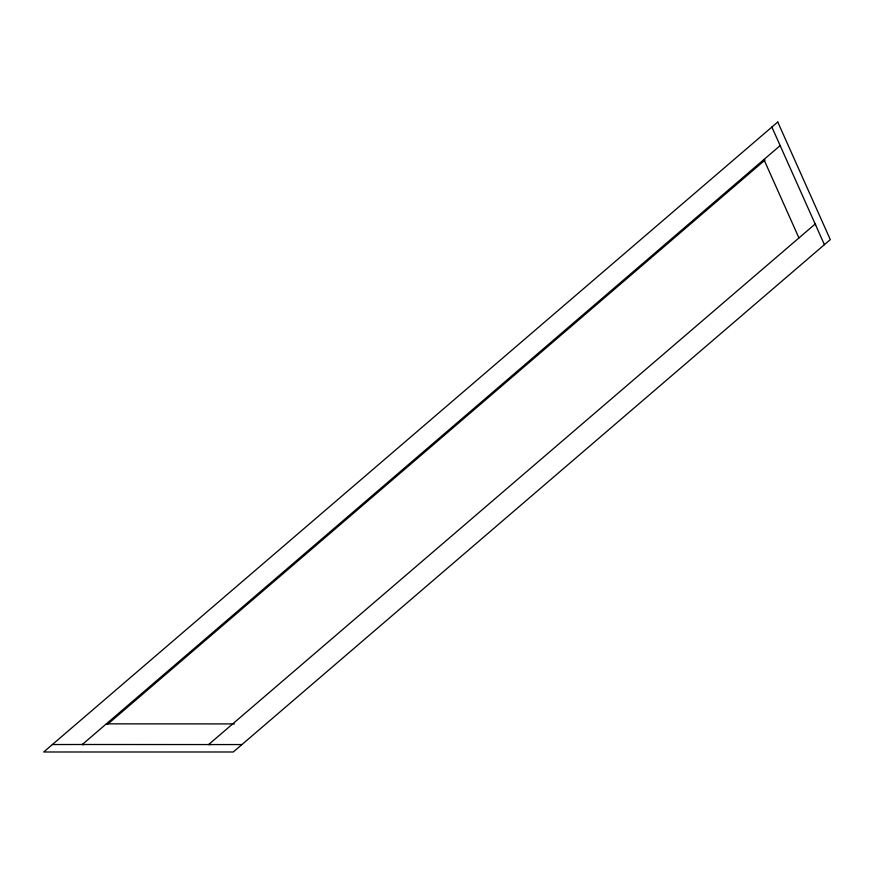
<?xml version="1.0" encoding="UTF-8"?>
<svg xmlns="http://www.w3.org/2000/svg" width="874" height="874" viewBox="0 0 874 874"><rect width="100%" height="100%" fill="white"/><g stroke="black" fill="none" stroke-linecap="round" stroke-linejoin="round"><path stroke-width="1.31" d="M210.35 744.561L82.309 744.495L780.154 145.597M107.841 724.065L765.1 159.986M52.364 744.55L84.035 744.495L82.309 744.495M106.366 723.847L234.407 723.912M241.945 744.561L208.624 744.561L815.18 224.006L815.661 225.066M771.873 127.058L824.411 244.676M763.92 159.527L798.945 237.936M777.762 122.01L43.7 751.99L233.282 751.99L830.3 239.618L777.762 122.01"/></g></svg>
